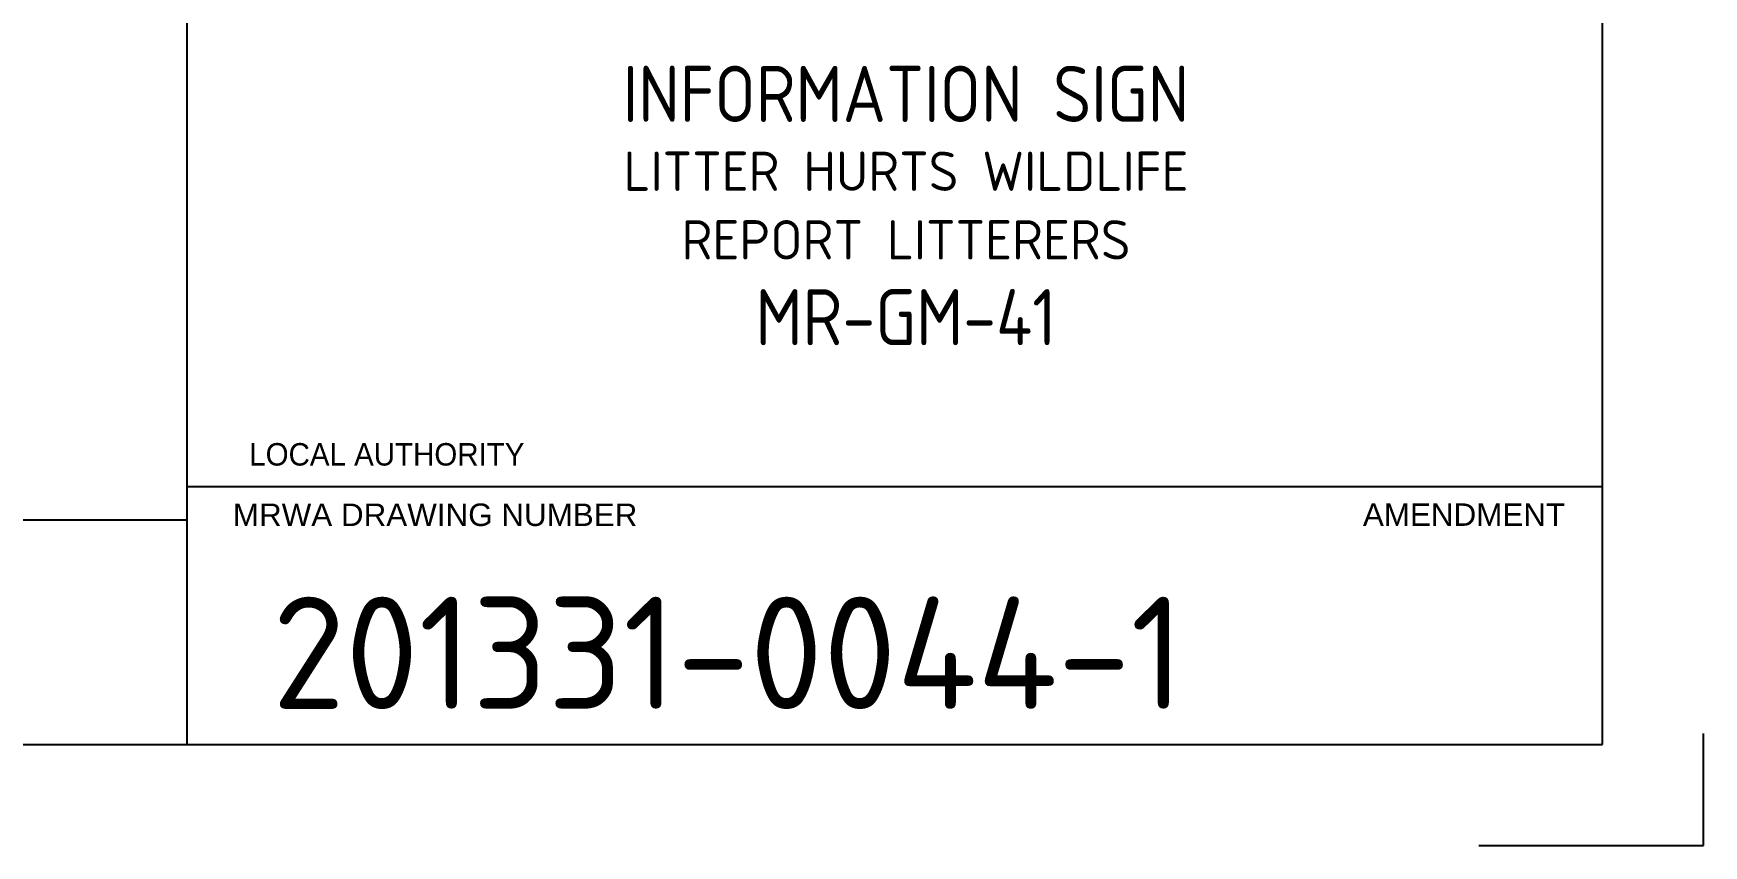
# Model space of a CAD drawing. Extents: x 0 to 420, y 0 to 297.
# Drawn here: x 345.7 to 420, y 0 to 36.2 of the extents above; entities that cross this region are included whole.
import ezdxf
from ezdxf.enums import TextEntityAlignment as Align

# ---------------------------------------------------------------- set-up
doc = ezdxf.new("R2010")
doc.units = 0
doc.layers.get('0').update_dxf_attribs({"linetype": 'CONTINUOUS'})
for name, color, linetype in [('TBLK18', 4, 'CONTINUOUS'), ('TBLK25', 1, 'CONTINUOUS'), ('TBLK35', 3, 'CONTINUOUS'), ('TBLK50', 7, 'CONTINUOUS')]:
    doc.layers.add(name, color=color, linetype=linetype)
doc.styles.add('HELVL', font='helvl', dxfattribs={"width": 0.8})
doc.styles.add('ISO', font='iso3098b')

# ---------------------------------------------------------------- blocks, each defined once
blk = doc.blocks.new('A3BBLK')
at = {"layer": 'TBLK25'}
for p, q in [((420, 0), (420, 5)), ((410, 0), (420, 0))]:
    blk.add_line(p, q, dxfattribs=at)
at = {"layer": 'TBLK50'}
for p, q in [((352.5, 4.5), (352.5, 292.5)), ((415.5, 4.5), (415.5, 292.5)), ((13, 4.5), (415.5, 4.5))]:
    blk.add_line(p, q, dxfattribs=at)
blk = doc.blocks.new('a3_in_vtblk')
at = {"layer": 'TBLK35'}
blk.add_line((352.5, 16), (415.5, 16), dxfattribs=at)
blk.add_blockref('A3BBLK', (0, 0))
at = {"layer": 'TBLK18', "style": 'HELVL', "width": 0.847016}
blk.add_text('LOCAL AUTHORITY', height=1, dxfattribs=at).set_placement((355.27, 16.928), (367.518, 16.928), align=Align.FIT)
at = {"layer": 'TBLK18', "style": 'HELVL'}
for s, p in [('MRWA DRAWING NUMBER', (354.541, 14.236)), ('AMENDMENT', (404.837, 14.243))]:
    blk.add_text(s, height=1, dxfattribs=at).set_placement(p)
at = {"layer": 'TBLK18', "style": 'ISO'}
for tag, p, height in [('GROUND_SURVEY_STD.', (381.875, 126.105), 1.8), ('SURVEY_CAPTURE_DATE', (381.945, 122.605), 1.8), ('MAPPING_SURVEY_STD.', (381.945, 119.105), 1.8), ('MAPPING_CAPTURE_DATE', (381.945, 115.605), 1.8), ('PROJECT_ZONE', (381.945, 112.105), 1.8), ('HEIGHT_DATUM', (381.945, 108.605), 1.8), ('CLIENT_STREET_NAME', (355.514, 86.941), 1.5), ('CLIENT_SUBURB_POSTCODE', (388.488, 86.941), 1.5), ('CLIENT_TELEPHONE_NO.', (368.306, 84.677), 1.5), ('CLIENT_FAX_NO.', (393.555, 84.677), 1.5), ('STREET_NAME', (355.514, 62.1), 1.5), ('SUBURB_POSTCODE', (388.488, 62.1), 1.5), ('TELEPHONE_NO.', (368.306, 59.836), 1.5), ('FAX_NO.', (393.555, 59.836), 1.5)]:
    blk.add_attdef(tag, p, '', height=height, dxfattribs=at)
for tag, p in [('CLIENT_MR_DIRECTORATE', (381.5, 92.96)), ('MR_DIRECTORATE', (381.5, 68.119))]:
    blk.add_attdef(tag, text='', height=1.5, dxfattribs=at).set_placement(p, align=Align.CENTER)
at = {"layer": 'TBLK25', "style": 'ISO'}
for tag, height, p in [('CLIENT_MR__BRANCH', 2, (381.5, 90.04)), ('MR_BRANCH', 2, (381.5, 65.199)), ('ROAD_SECTION', 1.75, (384.5, 29.162)), ('SLK', 1.75, (384.5, 26.108)), ('CHAINAGE', 1.75, (384.5, 19.205))]:
    blk.add_attdef(tag, text='', height=height, dxfattribs=at).set_placement(p, align=Align.CENTER)
for tag, p, height in [('FILE_NUMBER', (371.773, 54.237), 2.5), ('DESIGNED_/_DRAWN', (371.773, 49.487), 2), ('VERIFIED', (371.773, 44.487), 2), ('APPROVED', (371.773, 39.487), 2), ('LOCAL_AUTHORITY', (370.48, 16.733), 1.25)]:
    blk.add_attdef(tag, p, '', height=height, dxfattribs=at)
at = {"layer": 'TBLK35', "style": 'ISO', "width": 0.9}
for tag, p in [('ROAD_PROJECT&NUMBER', (384.5, 32.231)), ('DRAWING_DESCRIPTION', (384.5, 22.288))]:
    blk.add_attdef(tag, text='', height=2.5, dxfattribs=at).set_placement(p, align=Align.CENTER)
at = {"layer": 'TBLK50', "style": 'ISO'}
blk.add_attdef('MRWA_DRG_NUMBER', (356.288, 6.085), '', height=5, dxfattribs=at)

msp = doc.modelspace()

# ---------------------------------------------------------------- linework, layer by layer
at = {"layer": 'TBLK50'}
msp.add_line((352.5, 14.5), (13, 14.5), dxfattribs=at)

# ---------------------------------------------------------------- block references
at = {"color": 1}
ref = msp.add_blockref('a3_in_vtblk', (0, 0), dxfattribs=at)
ref.add_attrib('MRWA_DRG_NUMBER', '201331-0044-1', (356.287708, 6.08456), dxfattribs={"layer": 'TBLK50', "height": 5, "style": 'ISO'})
ref.add_attrib('DRAWING_DESCRIPTION', 'MR-GM-41', dxfattribs={"layer": 'TBLK35', "height": 2.5, "style": 'ISO', "width": 0.9}).set_placement((384.5, 22.288033), align=Align.CENTER)
ref.add_attrib('SLK', 'REPORT LITTERERS', dxfattribs={"layer": 'TBLK25', "height": 1.75, "style": 'ISO'}).set_placement((384.5, 26.107525), align=Align.CENTER)
ref.add_attrib('ROAD_SECTION', 'LITTER HURTS WILDLIFE', dxfattribs={"layer": 'TBLK25', "height": 1.75, "style": 'ISO'}).set_placement((384.5, 29.161739), align=Align.CENTER)
ref.add_attrib('ROAD_PROJECT&NUMBER', 'INFORMATION SIGN', dxfattribs={"layer": 'TBLK35', "height": 2.5, "style": 'ISO', "width": 0.9}).set_placement((384.5, 32.230686), align=Align.CENTER)

doc.saveas('drawing.dxf')
